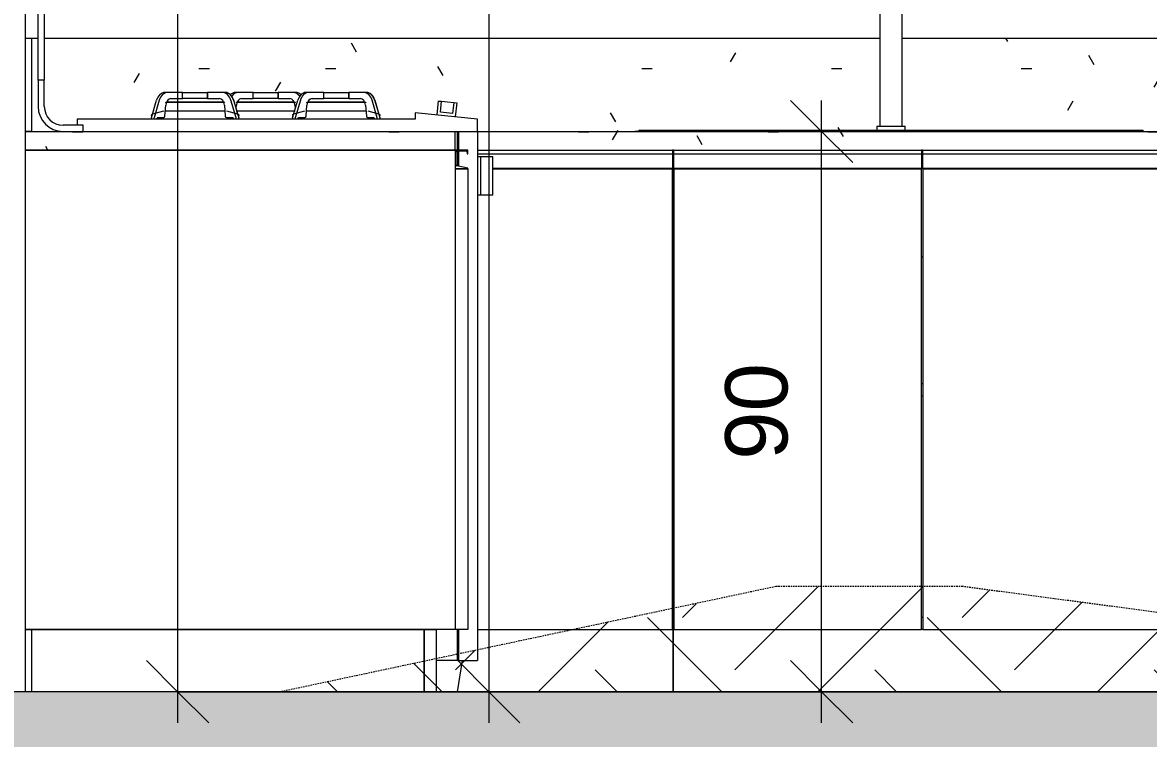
# Model space of a CAD drawing. Header units: millimetres. Extents: x -23755 to 62003, y -3000 to 6760.
# Drawn here: x -16575 to -14766, y 125 to 1275 of the extents above; entities that cross this region are included whole.
import ezdxf

# ---------------------------------------------------------------- set-up
doc = ezdxf.new("R2010")
doc.units = ezdxf.units.MM
doc.linetypes.add('Overhead', pattern=[3.96875, 2.38125, -1.5875])
for name, color, linetype, lineweight in [('A-ANNO-DIMS', 211, 'Continuous', 9), ('A-ANNO-DIMS-50', 211, 'Continuous', 9), ('A-DETL-GENF', 92, 'Continuous', 9), ('A-DETL-THIN', 151, 'Continuous', 9), ('A-DOOR', 31, 'Continuous', 9), ('A-FLOR-OVHD', 1, 'Overhead', 9), ('E-ELEC-EQPM', 71, 'Continuous', 9), ('Q-CASE', 31, 'Continuous', 9)]:
    doc.layers.add(name, color=color, linetype=linetype, lineweight=lineweight)
doc.styles.add('@Arial Unicode MS', font='', dxfattribs={"height": 100})
doc.styles.get('@Arial Unicode MS').set_extended_font_data('@Arial Unicode MS')
doc.dimstyles.new('CRT_-__Metros_-_Linha_de_chamada_3_5_mm', dxfattribs={"dimscale": 304.8, "dimtxt": 100.584485, "dimasz": 0.328084, "dimexe": 0.164042, "dimexo": 0.0625, "dimgap": 0.082021, "dimtad": 1, "dimdec": 0, "dimlfac": 0.1, "dimdsep": 46, "dimtxsty": '@Arial Unicode MS', "dimblk1": 'OBLIQUE', "dimblk2": 'OBLIQUE', "dimsah": 1, "dimcen": 0.09, "dimdle": 0.164042, "dimazin": 0, "dimtfac": 1, "dimtdec": 4, "dimtix": 1, "dimtmove": 0, "dimatfit": 3, "dimfxl": 0.984252, "dimfxlon": 1, "dimtvp": 1, "dimtolj": 1, "dimtzin": 0, "dimarcsym": 2})
doc.dimstyles.new('CRT_-__Metros_-_Linha_de_chamada_3_5_mm_1', dxfattribs={"dimscale": 304.8, "dimtxt": 100.584485, "dimasz": 0.328084, "dimexe": 0.164042, "dimexo": 0.0625, "dimgap": 0.082021, "dimtad": 1, "dimlfac": 0.001, "dimrnd": 0.01, "dimzin": 0, "dimdsep": 46, "dimtxsty": '@Arial Unicode MS', "dimblk1": 'OBLIQUE', "dimblk2": 'OBLIQUE', "dimsah": 1, "dimcen": 0.09, "dimdle": 0.164042, "dimazin": 0, "dimtfac": 1, "dimtdec": 4, "dimtix": 1, "dimtmove": 0, "dimatfit": 3, "dimfxl": 0.984252, "dimfxlon": 1, "dimtvp": 1, "dimtolj": 1, "dimtzin": 0, "dimarcsym": 2})
pattern_1 = [(0, (-11922.87, 2115.08), (406.4, 101.6), [16.764, -288.036, 16.764, -288.036, -1625.6]), (0, (-11922.87, 2115.08), (406.4, 101.6), [-609.6, 16.764, -592.836, 16.764, -288.036, -711.2]), (0, (-11922.87, 2115.08), (406.4, 101.6), [-1524, 16.764, -186.436, 16.764, -491.236]), (120, (-11770.47, 2165.88), (-291.1882, 301.1527), [16.764, -288.036, 16.764, -1913.636]), (120, (-11770.47, 2165.88), (-291.1882, 301.1527), [-321.564, -288.036, 16.764, -592.836, -1016]), (120, (-11770.47, 2165.88), (-291.1882, 301.1527), [-1219.2, 16.764, -288.036, 16.764, -694.436]), (120, (-11770.47, 2165.88), (-291.1882, 301.1527), [-1540.764, -186.436, 16.764, -491.236]), (240, (-11719.67, 2369.08), (-115.2118, -402.7527), [16.764, -288.036, 16.764, -1913.636]), (240, (-11719.67, 2369.08), (-115.2118, -402.7527), [-321.564, -288.036, 16.764, -592.836, -1016]), (240, (-11719.67, 2369.08), (-115.2118, -402.7527), [-1219.2, 16.764, -288.036, 16.764, -694.436]), (240, (-11719.67, 2369.08), (-115.2118, -402.7527), [-1540.764, -186.436, 16.764, -491.236])]

# ---------------------------------------------------------------- blocks, each defined once
blk = doc.blocks.new('CRT_GAB_COZ_Bancada com cuba - Bancada em U-4227795-A')
at = {"layer": 'Q-CASE'}
h = blk.add_hatch(dxfattribs=at)
h.set_pattern_fill('FP_1', color=256, style=0, pattern_type=2)
h.set_pattern_definition(pattern_1)
h.paths.add_polyline_path([(-13799.7, 1100), (-13799.7, 1250), (-15161.9, 1250), (-15161.4, 1108.5), (-15157.1, 1108.5), (-15157.1, 1102), (-14774.7, 1102), (-14774.7, 1100), (-13946.9, 1100)])
h.paths.add_polyline_path([(-16549.7, 1100), (-16509.7, 1100), (-16521.6, 1102), (-16529.7, 1105.4), (-16537.9, 1111.7), (-16544.3, 1120), (-16548.3, 1129.6), (-16549.7, 1140), (-16549.7, 1250), (-16559.7, 1250), (-16559.7, 1100)])
h.paths.add_polyline_path([(-15844.2, 1100), (-15584.7, 1100), (-15584.7, 1102), (-15202.3, 1102), (-15202.3, 1108.5), (-15197.5, 1108.5), (-15197.5, 1250), (-16539.7, 1250), (-16539.7, 1140), (-16538.6, 1132.2), (-16535.6, 1125), (-16529.7, 1117.9), (-16524.7, 1114), (-16517.4, 1111), (-16509.7, 1110), (-16487.1, 1110), (-16487.1, 1120), (-16367.4, 1120), (-16367.4, 1125.9), (-16366.6, 1125.9), (-16357.4, 1154.7), (-16354.2, 1158.9), (-16351.1, 1161.2), (-16348.4, 1162.2), (-16344.2, 1162.6), (-16245.4, 1162), (-16240, 1159.7), (-16237.5, 1161.3), (-16235, 1162.2), (-16230.9, 1162.6), (-16132, 1162), (-16126.7, 1159.7), (-16124.2, 1161.3), (-16121.7, 1162.2), (-16117.5, 1162.6), (-16018.7, 1162), (-16015, 1159.9), (-16012.8, 1157.8), (-16009.8, 1152.7), (-16007.3, 1145.1), (-16001.6, 1125.9), (-16000.8, 1125.9), (-16000.4, 1120), (-15944.2, 1120), (-15944.2, 1130), (-15909.3, 1126.5), (-15906, 1148.9), (-15877.5, 1145.8), (-15879.1, 1123.5), (-15844.2, 1120)])
h.paths.add_polyline_path([(-16138.2, 1146.7), (-16139.9, 1149.8), (-16143.2, 1152.3), (-16145.2, 1152.7), (-16145.4, 1152.8), (-16225, 1152.3), (-16227.8, 1150.3), (-16228.5, 1149.4), (-16229.6, 1146.7), (-16184.1, 1147), (-16138.3, 1146.7)])
h.paths.add_polyline_path([(-16024.9, 1146.7), (-16026.6, 1149.8), (-16029.9, 1152.3), (-16031.9, 1152.7), (-16033.2, 1152.8), (-16111.7, 1152.3), (-16114.4, 1150.3), (-16115.2, 1149.4), (-16116.2, 1146.7), (-16070.8, 1147), (-16025, 1146.7)])
h.paths.add_polyline_path([(-16251.5, 1146.7), (-16253.2, 1149.8), (-16256.5, 1152.3), (-16258.5, 1152.7), (-16259.9, 1152.8), (-16338.3, 1152.3), (-16341.1, 1150.3), (-16341.9, 1149.4), (-16342.9, 1146.7), (-16297.4, 1147), (-16251.6, 1146.7)])
h = blk.add_hatch(dxfattribs=at)
h.set_pattern_fill('FP_1', color=256, style=0, pattern_type=2)
h.set_pattern_definition(pattern_1)
h.paths.add_polyline_path([(-16153.8, 1070), (-15879.7, 1070), (-15879.7, 1100), (-16569.7, 1100), (-16569.7, 1070), (-16194.7, 1070)])
h = blk.add_hatch(dxfattribs=at)
h.set_pattern_fill('FP_1', color=256, style=0, pattern_type=2)
h.set_pattern_definition(pattern_1)
h.paths.add_polyline_path([(-14380.7, 1070), (-14379.7, 1070), (-14379.7, 1100), (-15844.2, 1100), (-15844.2, 1070), (-14382.7, 1070)])
h.paths.add_polyline_path([(-15874.2, 1070), (-15874.2, 1100), (-15876.2, 1100), (-15876.2, 1070)])
at = {"layer": 'Q-CASE', "color": 55}
for p, q in [((-15197.5, 1329), (-15197.5, 1108.5)), ((-15161.9, 1108.5), (-15161.9, 1329)), ((-16569.8, 1250), (-16559.7, 1250)), ((-16559.7, 1100), (-16559.7, 1250)), ((-15202.3, 1108.5), (-15202.3, 1102)), ((-15202.3, 1108.5), (-15157.1, 1108.5)), ((-15157.1, 1102), (-15157.1, 1108.5)), ((-16559.7, 1100), (-16569.8, 1100)), ((-16569.8, 1100), (-15879.7, 1100)), ((-15879.7, 1070), (-15879.7, 1100)), ((-15584.7, 1102), (-15584.7, 1100)), ((-15584.7, 1102), (-15559.7, 1102)), ((-15559.7, 1102), (-14799.7, 1102)), ((-14799.7, 1102), (-14774.7, 1102)), ((-14774.7, 1100), (-14774.7, 1102)), ((-15879.7, 1070), (-16569.8, 1070)), ((-15128.7, 898), (-15130.7, 898))]:
    blk.add_line(p, q, dxfattribs=at)
at = {"layer": 'Q-CASE'}
for p, q in [((-16559.7, 1250), (-16549.7, 1250)), ((-16539.7, 1250), (-15197.5, 1250)), ((-15161.9, 1250), (-13799.7, 1250)), ((-15844.2, 1100), (-14379.7, 1100)), ((-15528.7, 1070), (-15530.7, 1070)), ((-15128.7, 1070), (-15130.7, 1070))]:
    blk.add_line(p, q, dxfattribs=at)
blk = doc.blocks.new('CRT_POR_Abrir_1 Folha_Madeira - 70 x 210 cm-3907157-A')
at = {"layer": 'A-DOOR'}
blk.add_line((-16569.7, 200), (-16569.7, 2295), dxfattribs=at)
blk = doc.blocks.new('Blks_Coz_Brastemp_Fogão - Inox-3519860-A')
at = {"layer": 'E-ELEC-EQPM', "color": 55}
for p, q in [((-16549.7, 1182.6), (-16549.7, 1612.9)), ((-16539.7, 1612.9), (-16539.7, 1182.6)), ((-16539.7, 1182.6), (-16549.7, 1182.6)), ((-16549.7, 1182.6), (-16549.7, 1140)), ((-16539.7, 1140), (-16539.7, 1182.6)), ((-16341.9, 1162.6), (-16346.2, 1162.6)), ((-16317.6, 1162.6), (-16341.9, 1162.6)), ((-16317.6, 1162.6), (-16277.5, 1162.6)), ((-16317.6, 1152.8), (-16317.6, 1162.6)), ((-16253.2, 1162.6), (-16277.5, 1162.6)), ((-16277.5, 1162.6), (-16277.5, 1152.8)), ((-16277.5, 1152.8), (-16277.5, 1162.6)), ((-16248.9, 1162.6), (-16253.2, 1162.6)), ((-16228.6, 1162.6), (-16232.8, 1162.6)), ((-16204.3, 1162.6), (-16228.6, 1162.6)), ((-16204.3, 1162.6), (-16164.2, 1162.6)), ((-16204.3, 1152.8), (-16204.3, 1162.6)), ((-16139.8, 1162.6), (-16164.2, 1162.6)), ((-16164.2, 1162.6), (-16164.2, 1152.8)), ((-16164.2, 1152.8), (-16164.2, 1162.6)), ((-16135.6, 1162.6), (-16139.8, 1162.6)), ((-16115.3, 1162.6), (-16119.5, 1162.6)), ((-16090.9, 1162.6), (-16115.3, 1162.6)), ((-16090.9, 1162.6), (-16050.8, 1162.6)), ((-16090.9, 1152.8), (-16090.9, 1162.6)), ((-16026.5, 1162.6), (-16050.8, 1162.6)), ((-16050.8, 1162.6), (-16050.8, 1152.8)), ((-16050.8, 1152.8), (-16050.8, 1162.6)), ((-16022.3, 1162.6), (-16026.5, 1162.6)), ((-16367.8, 1122.1), (-16359.3, 1150.3)), ((-16355.1, 1150.3), (-16363.5, 1122.1)), ((-16346, 1124.4), (-16344.6, 1142.3)), ((-16336.3, 1152.8), (-16317.6, 1152.8)), ((-16277.5, 1152.8), (-16317.6, 1152.8)), ((-16277.5, 1152.8), (-16258.8, 1152.8)), ((-16250.5, 1142.3), (-16249.1, 1124.4)), ((-16231.6, 1122.1), (-16240, 1150.3)), ((-16235.8, 1150.3), (-16227.3, 1122.1)), ((-16228.2, 1125.9), (-16235.5, 1150.3)), ((-16231.7, 1137.3), (-16231.3, 1142.3)), ((-16223, 1152.8), (-16204.3, 1152.8)), ((-16164.2, 1152.8), (-16204.3, 1152.8)), ((-16164.2, 1152.8), (-16145.4, 1152.8)), ((-16141.1, 1122.1), (-16132.6, 1150.3)), ((-16137.2, 1142.3), (-16136.7, 1136.7)), ((-16128.4, 1150.3), (-16136.9, 1122.1)), ((-16119.4, 1124.4), (-16117.9, 1142.3)), ((-16109.7, 1152.8), (-16090.9, 1152.8)), ((-16050.8, 1152.8), (-16090.9, 1152.8)), ((-16050.8, 1152.8), (-16032.1, 1152.8)), ((-16023.8, 1142.3), (-16022.4, 1124.4)), ((-16004.9, 1122.1), (-16013.4, 1150.3)), ((-16009.1, 1150.3), (-16000.7, 1122.1)), ((-16001.6, 1125.9), (-16008.9, 1150.3)), ((-15907.1, 1149), (-15909.3, 1126.5)), ((-15907.1, 1149), (-15909.3, 1126.5)), ((-15907.1, 1149), (-15909.3, 1126.5)), ((-15907.1, 1149), (-15909.3, 1126.5)), ((-15907.1, 1149), (-15909.3, 1126.5)), ((-15907.1, 1149), (-15909.3, 1126.5)), ((-15906.5, 1148.9), (-15906.5, 1148.9)), ((-15906.5, 1148.9), (-15906.5, 1148.9)), ((-15906.5, 1148.9), (-15906.5, 1148.9)), ((-15906.5, 1148.9), (-15906.5, 1148.9)), ((-15906.5, 1148.9), (-15906.5, 1148.9)), ((-15906.5, 1148.9), (-15901.8, 1148.5)), ((-15903.6, 1131), (-15901.8, 1148.5)), ((-15901.8, 1148.5), (-15892, 1147.5)), ((-15892, 1147.5), (-15882.1, 1146.5)), ((-15882.1, 1146.5), (-15883.9, 1129)), ((-15882.1, 1146.5), (-15877.4, 1146)), ((-15879.1, 1123.5), (-15876.8, 1146)), ((-15879.1, 1123.5), (-15876.8, 1146)), ((-15879.1, 1123.5), (-15876.8, 1146)), ((-15879.1, 1123.5), (-15876.8, 1146)), ((-15879.1, 1123.5), (-15876.8, 1146)), ((-15879.1, 1123.5), (-15876.8, 1146)), ((-15877.5, 1146), (-15877.4, 1146)), ((-15877.5, 1146), (-15877.4, 1146)), ((-15877.5, 1146), (-15877.4, 1146)), ((-15877.5, 1146), (-15877.4, 1146)), ((-15877.5, 1146), (-15877.4, 1146)), ((-16367.4, 1125.9), (-16367.4, 1123.3)), ((-16348.5, 1132.8), (-16365.9, 1127.8)), ((-16359.1, 1120.5), (-16358.4, 1121.7)), ((-16357.6, 1122.2), (-16347.8, 1122.2)), ((-16297.4, 1132.8), (-16346.1, 1132.8)), ((-16249, 1132.8), (-16297.4, 1132.8)), ((-16247.3, 1122.2), (-16237.5, 1122.2)), ((-16228.9, 1127.8), (-16246.4, 1132.8)), ((-16236.7, 1121.7), (-16236, 1120.5)), ((-16184.1, 1132.8), (-16231.4, 1132.8)), ((-16227.4, 1122.4), (-16227.4, 1125.9)), ((-16227.1, 1122.1), (-16227.4, 1123.3)), ((-16136.8, 1132.8), (-16184.1, 1132.8)), ((-16140.7, 1125.9), (-16140.7, 1123.3)), ((-16121.8, 1132.8), (-16139.3, 1127.8)), ((-16132.4, 1120.5), (-16131.7, 1121.7)), ((-16130.9, 1122.2), (-16121.1, 1122.2)), ((-16070.8, 1132.8), (-16119.4, 1132.8)), ((-16022.3, 1132.8), (-16070.8, 1132.8)), ((-16020.6, 1122.2), (-16010.8, 1122.2)), ((-16002.2, 1127.8), (-16019.7, 1132.8)), ((-16010, 1121.7), (-16009.4, 1120.5)), ((-16000.8, 1122.4), (-16000.8, 1125.9)), ((-16000.4, 1122.1), (-16000.8, 1123.3)), ((-15844.2, 1120), (-15944.2, 1130)), ((-15944.2, 1130), (-15944.2, 1120)), ((-15893.7, 1130), (-15903.6, 1131)), ((-15883.9, 1129), (-15893.7, 1130)), ((-16477.1, 1110), (-16509.7, 1110)), ((-15944.2, 1120), (-16487.1, 1120)), ((-16487.1, 1120), (-16487.1, 1110)), ((-16477.1, 1100), (-16477.1, 1110)), ((-16367.4, 1120.7), (-16367.4, 1120)), ((-16227.4, 1120), (-16227.4, 1120.7)), ((-16140.7, 1120.7), (-16140.7, 1120)), ((-16000.8, 1120), (-16000.8, 1120.7)), ((-15844.2, 1100), (-15844.2, 1120)), ((-15879.7, 1100), (-15844.2, 1100)), ((-15879.7, 1100), (-15876.2, 1100)), ((-15876.2, 1070), (-15876.2, 1100)), ((-15874.2, 1070), (-15874.2, 1100)), ((-15874.2, 1100), (-15844.2, 1100)), ((-15844.2, 1100), (-15844.2, 267.1)), ((-15876.2, 1044.4), (-15876.2, 1069)), ((-15874.2, 1044.1), (-15874.2, 1069)), ((-15844.2, 1060), (-15839.2, 1060)), ((-15839.2, 1060), (-15819.2, 1060)), ((-15839.2, 1060), (-15839.2, 997.9)), ((-15819.2, 997.9), (-15819.2, 1060)), ((-15839.2, 997.9), (-15844.2, 997.9)), ((-15819.2, 997.9), (-15839.2, 997.9)), ((-15876.2, 260.3), (-15876.2, 300)), ((-15874.2, 260.7), (-15874.2, 300))]:
    blk.add_line(p, q, dxfattribs=at)
at = {"layer": 'E-ELEC-EQPM', "color": 43}
for p, q in [((-15876.2, 250.5), (-15876.2, 260.3)), ((-15874.2, 250.5), (-15874.2, 260.7)), ((-15844.2, 267.1), (-15844.2, 250.5)), ((-15876.2, 250.5), (-15909.7, 250.5)), ((-15876.3, 200), (-15868.3, 250.5)), ((-15876.3, 200), (-15868.3, 250.5)), ((-15875, 250.5), (-15873, 250.5)), ((-15874.2, 250.5), (-15844.2, 250.5))]:
    blk.add_line(p, q, dxfattribs=at)
at = {"layer": 'E-ELEC-EQPM', "color": 55, "flags": 128}
for points in [[(-16345, 1146.6), (-16344.9, 1146.7), (-16344.8, 1146.7), (-16344.6, 1146.8), (-16344.5, 1146.8), (-16344.4, 1146.9), (-16344.2, 1146.9), (-16344.1, 1146.9), (-16344, 1147), (-16343.8, 1147), (-16343.7, 1147), (-16343.5, 1147)], [(-16297.4, 1147), (-16299.3, 1147), (-16301.1, 1147), (-16302.9, 1147), (-16304.7, 1147), (-16306.6, 1147), (-16308.4, 1147), (-16310.1, 1147), (-16311.9, 1147), (-16313.6, 1147), (-16315.3, 1147), (-16317, 1147), (-16318.7, 1147), (-16320.3, 1147), (-16321.9, 1147), (-16323.4, 1147), (-16324.9, 1147), (-16326.3, 1147), (-16327.8, 1147), (-16329.1, 1147), (-16330.4, 1147), (-16331.7, 1147), (-16332.9, 1147), (-16334, 1147), (-16335.1, 1147), (-16336.1, 1147), (-16337.1, 1147), (-16338, 1147), (-16338.8, 1147), (-16339.6, 1147), (-16340.3, 1147), (-16340.9, 1147), (-16341.5, 1147), (-16342, 1147), (-16342.4, 1147), (-16342.8, 1147), (-16343, 1147), (-16343.2, 1147), (-16343.4, 1147), (-16343.4, 1147)], [(-16343.4, 1147), (-16343.3, 1147), (-16343.1, 1147), (-16342.8, 1147), (-16342.5, 1147), (-16342.1, 1147), (-16341.6, 1147), (-16341.1, 1147), (-16340.5, 1147), (-16339.8, 1147), (-16339, 1147), (-16338.2, 1147), (-16337.3, 1147), (-16336.4, 1147), (-16335.4, 1147), (-16334.3, 1147), (-16333.2, 1147), (-16332, 1147), (-16330.8, 1147), (-16329.5, 1147), (-16328.1, 1147), (-16326.7, 1147), (-16325.3, 1147), (-16323.8, 1147), (-16322.3, 1147), (-16320.7, 1147), (-16319.1, 1147), (-16317.5, 1147), (-16315.8, 1147), (-16314.1, 1147), (-16312.4, 1147), (-16310.6, 1147), (-16308.8, 1147), (-16307, 1147), (-16305.2, 1147), (-16303.4, 1147), (-16301.6, 1147), (-16299.8, 1147), (-16297.9, 1147), (-16297.4, 1147)], [(-16343.1, 1147), (-16342.8, 1147), (-16342.5, 1147), (-16342.1, 1147), (-16341.6, 1147), (-16341.1, 1147), (-16340.5, 1147), (-16339.8, 1147), (-16339, 1147), (-16338.2, 1147), (-16337.3, 1147), (-16336.4, 1147), (-16335.4, 1147), (-16334.3, 1147), (-16333.2, 1147), (-16332, 1147), (-16330.8, 1147), (-16329.5, 1147), (-16328.8, 1147)], [(-16329.1, 1147), (-16330.4, 1147), (-16331.7, 1147), (-16332.9, 1147), (-16334, 1147), (-16335.1, 1147), (-16336.1, 1147), (-16337.1, 1147), (-16338, 1147), (-16338.8, 1147), (-16339.6, 1147), (-16340.3, 1147), (-16340.9, 1147), (-16341.5, 1147), (-16342, 1147), (-16342.4, 1147), (-16342.8, 1147), (-16343, 1147)], [(-16297.4, 1147), (-16295.6, 1147), (-16293.7, 1147), (-16291.9, 1147), (-16290.1, 1147), (-16288.3, 1147), (-16286.5, 1147), (-16284.7, 1147), (-16282.9, 1147), (-16281.2, 1147), (-16279.5, 1147), (-16277.8, 1147), (-16276.2, 1147), (-16274.6, 1147), (-16273, 1147), (-16271.4, 1147), (-16269.9, 1147), (-16268.5, 1147), (-16267.1, 1147), (-16265.7, 1147), (-16264.4, 1147), (-16263.2, 1147), (-16262, 1147), (-16260.8, 1147), (-16259.7, 1147), (-16258.7, 1147), (-16257.7, 1147), (-16256.8, 1147), (-16256, 1147), (-16255.2, 1147), (-16254.5, 1147), (-16253.9, 1147), (-16253.3, 1147), (-16252.8, 1147), (-16252.4, 1147), (-16252.1, 1147), (-16251.8, 1147), (-16251.6, 1147), (-16251.5, 1147), (-16251.4, 1147)], [(-16251.4, 1147), (-16251.6, 1147), (-16251.7, 1147), (-16252, 1147), (-16252.3, 1147), (-16252.7, 1147), (-16253.2, 1147), (-16253.7, 1147), (-16254.4, 1147), (-16255, 1147), (-16255.8, 1147), (-16256.6, 1147), (-16257.5, 1147), (-16258.4, 1147), (-16259.4, 1147), (-16260.5, 1147), (-16261.6, 1147), (-16262.8, 1147), (-16264.1, 1147), (-16265.4, 1147), (-16266.7, 1147), (-16268.1, 1147), (-16269.5, 1147), (-16271, 1147), (-16272.6, 1147), (-16274.1, 1147), (-16275.7, 1147), (-16277.4, 1147), (-16279, 1147), (-16280.7, 1147), (-16282.5, 1147), (-16284.2, 1147), (-16286, 1147), (-16287.8, 1147), (-16289.6, 1147), (-16291.4, 1147), (-16293.2, 1147), (-16295.1, 1147), (-16296.9, 1147), (-16297.4, 1147)], [(-16257.6, 1147), (-16256.8, 1147), (-16256, 1147), (-16255.2, 1147), (-16254.5, 1147), (-16253.9, 1147), (-16253.3, 1147), (-16252.8, 1147), (-16252.4, 1147), (-16252.1, 1147), (-16251.8, 1147)], [(-16251.7, 1147), (-16252, 1147), (-16252.3, 1147), (-16252.7, 1147), (-16253.2, 1147), (-16253.7, 1147), (-16254.4, 1147), (-16255, 1147), (-16255.8, 1147), (-16256.6, 1147), (-16257.5, 1147)], [(-16251.3, 1147), (-16251.1, 1147), (-16251, 1147), (-16250.8, 1147), (-16250.7, 1146.9), (-16250.6, 1146.9), (-16250.4, 1146.9), (-16250.3, 1146.8), (-16250.2, 1146.8), (-16250, 1146.7), (-16249.9, 1146.7), (-16249.8, 1146.6)], [(-16231.7, 1146.6), (-16231.6, 1146.7), (-16231.4, 1146.7), (-16231.3, 1146.8), (-16231.2, 1146.8), (-16231, 1146.9), (-16230.9, 1146.9), (-16230.8, 1146.9), (-16230.6, 1147), (-16230.5, 1147), (-16230.3, 1147), (-16230.2, 1147)], [(-16184.1, 1147), (-16185.9, 1147), (-16187.8, 1147), (-16189.6, 1147), (-16191.4, 1147), (-16193.2, 1147), (-16195, 1147), (-16196.8, 1147), (-16198.6, 1147), (-16200.3, 1147), (-16202, 1147), (-16203.7, 1147), (-16205.3, 1147), (-16206.9, 1147), (-16208.5, 1147), (-16210.1, 1147), (-16211.6, 1147), (-16213, 1147), (-16214.4, 1147), (-16215.8, 1147), (-16217.1, 1147), (-16218.3, 1147), (-16219.5, 1147), (-16220.7, 1147), (-16221.8, 1147), (-16222.8, 1147), (-16223.8, 1147), (-16224.7, 1147), (-16225.5, 1147), (-16226.3, 1147), (-16227, 1147), (-16227.6, 1147), (-16228.2, 1147), (-16228.7, 1147), (-16229.1, 1147), (-16229.4, 1147), (-16229.7, 1147), (-16229.9, 1147), (-16230, 1147), (-16230.1, 1147)], [(-16230.1, 1147), (-16229.9, 1147), (-16229.8, 1147), (-16229.5, 1147), (-16229.2, 1147), (-16228.8, 1147), (-16228.3, 1147), (-16227.8, 1147), (-16227.1, 1147), (-16226.5, 1147), (-16225.7, 1147), (-16224.9, 1147), (-16224, 1147), (-16223.1, 1147), (-16222.1, 1147), (-16221, 1147), (-16219.9, 1147), (-16218.7, 1147), (-16217.4, 1147), (-16216.1, 1147), (-16214.8, 1147), (-16213.4, 1147), (-16212, 1147), (-16210.5, 1147), (-16208.9, 1147), (-16207.4, 1147), (-16205.8, 1147), (-16204.1, 1147), (-16202.5, 1147), (-16200.8, 1147), (-16199, 1147), (-16197.3, 1147), (-16195.5, 1147), (-16193.7, 1147), (-16191.9, 1147), (-16190.1, 1147), (-16188.3, 1147), (-16186.4, 1147), (-16184.6, 1147), (-16184.1, 1147)], [(-16184.1, 1147), (-16182.2, 1147), (-16180.4, 1147), (-16178.6, 1147), (-16176.8, 1147), (-16174.9, 1147), (-16173.1, 1147), (-16171.4, 1147), (-16169.6, 1147), (-16167.9, 1147), (-16166.2, 1147), (-16164.5, 1147), (-16162.8, 1147), (-16161.2, 1147), (-16159.6, 1147), (-16158.1, 1147), (-16156.6, 1147), (-16155.2, 1147), (-16153.7, 1147), (-16152.4, 1147), (-16151.1, 1147), (-16149.8, 1147), (-16148.6, 1147), (-16147.5, 1147), (-16146.4, 1147), (-16145.4, 1147), (-16144.4, 1147), (-16143.5, 1147), (-16142.7, 1147), (-16141.9, 1147), (-16141.2, 1147), (-16140.6, 1147), (-16140, 1147), (-16139.5, 1147), (-16139.1, 1147), (-16138.7, 1147), (-16138.5, 1147), (-16138.3, 1147), (-16138.1, 1147), (-16138.1, 1147)], [(-16138.1, 1147), (-16138.2, 1147), (-16138.4, 1147), (-16138.7, 1147), (-16139, 1147), (-16139.4, 1147), (-16139.9, 1147), (-16140.4, 1147), (-16141, 1147), (-16141.7, 1147), (-16142.5, 1147), (-16143.3, 1147), (-16144.2, 1147), (-16145.1, 1147), (-16146.1, 1147), (-16147.2, 1147), (-16148.3, 1147), (-16149.5, 1147), (-16150.7, 1147), (-16152, 1147), (-16153.4, 1147), (-16154.8, 1147), (-16156.2, 1147), (-16157.7, 1147), (-16159.2, 1147), (-16160.8, 1147), (-16162.4, 1147), (-16164, 1147), (-16165.7, 1147), (-16167.4, 1147), (-16169.1, 1147), (-16170.9, 1147), (-16172.7, 1147), (-16174.5, 1147), (-16176.3, 1147), (-16178.1, 1147), (-16179.9, 1147), (-16181.7, 1147), (-16183.6, 1147), (-16184.1, 1147)], [(-16137.9, 1147), (-16137.8, 1147), (-16137.7, 1147), (-16137.5, 1147), (-16137.4, 1146.9), (-16137.2, 1146.9), (-16137.1, 1146.9), (-16137, 1146.8), (-16136.8, 1146.8), (-16136.7, 1146.7), (-16136.6, 1146.7), (-16136.5, 1146.6)], [(-16118.4, 1146.6), (-16118.2, 1146.7), (-16118.1, 1146.7), (-16118, 1146.8), (-16117.8, 1146.8), (-16117.7, 1146.9), (-16117.6, 1146.9), (-16117.4, 1146.9), (-16117.3, 1147), (-16117.2, 1147), (-16117, 1147), (-16116.9, 1147)], [(-16070.8, 1147), (-16072.6, 1147), (-16074.4, 1147), (-16076.3, 1147), (-16078.1, 1147), (-16079.9, 1147), (-16081.7, 1147), (-16083.5, 1147), (-16085.2, 1147), (-16087, 1147), (-16088.7, 1147), (-16090.3, 1147), (-16092, 1147), (-16093.6, 1147), (-16095.2, 1147), (-16096.7, 1147), (-16098.2, 1147), (-16099.7, 1147), (-16101.1, 1147), (-16102.4, 1147), (-16103.8, 1147), (-16105, 1147), (-16106.2, 1147), (-16107.4, 1147), (-16108.4, 1147), (-16109.5, 1147), (-16110.4, 1147), (-16111.3, 1147), (-16112.2, 1147), (-16112.9, 1147), (-16113.6, 1147), (-16114.3, 1147), (-16114.8, 1147), (-16115.3, 1147), (-16115.7, 1147), (-16116.1, 1147), (-16116.4, 1147), (-16116.6, 1147), (-16116.7, 1147), (-16116.8, 1147)], [(-16116.7, 1147), (-16116.6, 1147), (-16116.4, 1147), (-16116.2, 1147), (-16115.8, 1147), (-16115.4, 1147), (-16115, 1147), (-16114.4, 1147), (-16113.8, 1147), (-16113.1, 1147), (-16112.4, 1147), (-16111.6, 1147), (-16110.7, 1147), (-16109.7, 1147), (-16108.7, 1147), (-16107.7, 1147), (-16106.5, 1147), (-16105.3, 1147), (-16104.1, 1147), (-16102.8, 1147), (-16101.5, 1147), (-16100.1, 1147), (-16098.6, 1147), (-16097.1, 1147), (-16095.6, 1147), (-16094, 1147), (-16092.4, 1147), (-16090.8, 1147), (-16089.1, 1147), (-16087.4, 1147), (-16085.7, 1147), (-16083.9, 1147), (-16082.2, 1147), (-16080.4, 1147), (-16078.6, 1147), (-16076.8, 1147), (-16074.9, 1147), (-16073.1, 1147), (-16071.2, 1147), (-16070.8, 1147)], [(-16102.4, 1147), (-16103.8, 1147), (-16105, 1147), (-16106.2, 1147), (-16107.4, 1147), (-16108.4, 1147), (-16109.5, 1147), (-16110.4, 1147), (-16111.3, 1147), (-16112.2, 1147), (-16112.9, 1147), (-16113.6, 1147), (-16114.3, 1147), (-16114.8, 1147), (-16115.3, 1147), (-16115.7, 1147), (-16116.1, 1147), (-16116.4, 1147)], [(-16116.4, 1147), (-16116.2, 1147), (-16115.8, 1147), (-16115.4, 1147), (-16115, 1147), (-16114.4, 1147), (-16113.8, 1147), (-16113.1, 1147), (-16112.4, 1147), (-16111.6, 1147), (-16110.7, 1147), (-16109.7, 1147), (-16108.7, 1147), (-16107.7, 1147), (-16106.5, 1147), (-16105.3, 1147), (-16104.1, 1147), (-16102.8, 1147), (-16102.2, 1147)], [(-16070.8, 1147), (-16068.9, 1147), (-16067.1, 1147), (-16065.2, 1147), (-16063.4, 1147), (-16061.6, 1147), (-16059.8, 1147), (-16058, 1147), (-16056.3, 1147), (-16054.5, 1147), (-16052.8, 1147), (-16051.2, 1147), (-16049.5, 1147), (-16047.9, 1147), (-16046.3, 1147), (-16044.8, 1147), (-16043.3, 1147), (-16041.8, 1147), (-16040.4, 1147), (-16039.1, 1147), (-16037.7, 1147), (-16036.5, 1147), (-16035.3, 1147), (-16034.1, 1147), (-16033.1, 1147), (-16032, 1147), (-16031.1, 1147), (-16030.2, 1147), (-16029.3, 1147), (-16028.6, 1147), (-16027.9, 1147), (-16027.2, 1147), (-16026.7, 1147), (-16026.2, 1147), (-16025.8, 1147), (-16025.4, 1147), (-16025.1, 1147), (-16024.9, 1147), (-16024.8, 1147), (-16024.7, 1147)], [(-16024.8, 1147), (-16024.9, 1147), (-16025.1, 1147), (-16025.3, 1147), (-16025.7, 1147), (-16026.1, 1147), (-16026.5, 1147), (-16027.1, 1147), (-16027.7, 1147), (-16028.4, 1147), (-16029.1, 1147), (-16029.9, 1147), (-16030.8, 1147), (-16031.8, 1147), (-16032.8, 1147), (-16033.8, 1147), (-16035, 1147), (-16036.2, 1147), (-16037.4, 1147), (-16038.7, 1147), (-16040, 1147), (-16041.4, 1147), (-16042.9, 1147), (-16044.4, 1147), (-16045.9, 1147), (-16047.5, 1147), (-16049.1, 1147), (-16050.7, 1147), (-16052.4, 1147), (-16054.1, 1147), (-16055.8, 1147), (-16057.6, 1147), (-16059.3, 1147), (-16061.1, 1147), (-16062.9, 1147), (-16064.8, 1147), (-16066.6, 1147), (-16068.4, 1147), (-16070.3, 1147), (-16070.8, 1147)], [(-16030.9, 1147), (-16030.2, 1147), (-16029.3, 1147), (-16028.6, 1147), (-16027.9, 1147), (-16027.2, 1147), (-16026.7, 1147), (-16026.2, 1147), (-16025.8, 1147), (-16025.4, 1147), (-16025.1, 1147)], [(-16025.1, 1147), (-16025.3, 1147), (-16025.7, 1147), (-16026.1, 1147), (-16026.5, 1147), (-16027.1, 1147), (-16027.7, 1147), (-16028.4, 1147), (-16029.1, 1147), (-16029.9, 1147), (-16030.8, 1147)], [(-16024.6, 1147), (-16024.5, 1147), (-16024.3, 1147), (-16024.2, 1147), (-16024, 1146.9), (-16023.9, 1146.9), (-16023.8, 1146.9), (-16023.6, 1146.8), (-16023.5, 1146.8), (-16023.4, 1146.7), (-16023.2, 1146.7), (-16023.1, 1146.6)], [(-16367.4, 1126), (-16367.4, 1126.1), (-16367.4, 1126.1), (-16367.4, 1126.2), (-16367.4, 1126.3), (-16367.3, 1126.4), (-16367.3, 1126.5), (-16367.3, 1126.5), (-16367.3, 1126.6), (-16367.2, 1126.7), (-16367.2, 1126.8), (-16367.2, 1126.8), (-16367.1, 1126.9), (-16367.1, 1127), (-16367.1, 1127), (-16367, 1127.1), (-16367, 1127.2), (-16366.9, 1127.2), (-16366.9, 1127.3), (-16366.8, 1127.3), (-16366.7, 1127.4), (-16366.7, 1127.4), (-16366.6, 1127.5), (-16366.6, 1127.5), (-16366.5, 1127.6), (-16366.4, 1127.6), (-16366.3, 1127.7), (-16366.3, 1127.7), (-16366.2, 1127.7), (-16366.1, 1127.8), (-16366.1, 1127.8)], [(-16367.4, 1125.9), (-16367.4, 1126), (-16367.4, 1126.1), (-16367.4, 1126.1), (-16367.4, 1126.2), (-16367.4, 1126.3), (-16367.3, 1126.4), (-16367.3, 1126.5), (-16367.3, 1126.5), (-16367.3, 1126.6), (-16367.2, 1126.7), (-16367.2, 1126.8), (-16367.2, 1126.8), (-16367.1, 1126.9), (-16367.1, 1127), (-16367.1, 1127), (-16367, 1127.1), (-16367, 1127.2), (-16366.9, 1127.2), (-16366.9, 1127.3), (-16366.8, 1127.3), (-16366.7, 1127.4), (-16366.7, 1127.4), (-16366.6, 1127.5), (-16366.6, 1127.5), (-16366.5, 1127.6), (-16366.4, 1127.6), (-16366.3, 1127.7), (-16366.3, 1127.7), (-16366.2, 1127.7), (-16366.1, 1127.8), (-16366.1, 1127.8), (-16366, 1127.8), (-16365.9, 1127.8)], [(-16228.9, 1127.8), (-16228.8, 1127.8), (-16228.7, 1127.8), (-16228.7, 1127.7), (-16228.6, 1127.7), (-16228.5, 1127.7), (-16228.4, 1127.6), (-16228.4, 1127.6), (-16228.3, 1127.6), (-16228.2, 1127.5), (-16228.2, 1127.5), (-16228.1, 1127.4), (-16228.1, 1127.4), (-16228, 1127.3), (-16227.9, 1127.2), (-16227.9, 1127.2), (-16227.8, 1127.1), (-16227.8, 1127.1), (-16227.8, 1127), (-16227.7, 1126.9), (-16227.7, 1126.8), (-16227.6, 1126.8), (-16227.6, 1126.7), (-16227.6, 1126.6), (-16227.5, 1126.6), (-16227.5, 1126.5), (-16227.5, 1126.4), (-16227.5, 1126.3), (-16227.5, 1126.2), (-16227.4, 1126.2), (-16227.4, 1126.1), (-16227.4, 1126), (-16227.4, 1125.9), (-16227.4, 1125.9)], [(-16140.7, 1125.9), (-16140.7, 1126), (-16140.7, 1126.1), (-16140.7, 1126.1), (-16140.7, 1126.2), (-16140.7, 1126.3), (-16140.7, 1126.4), (-16140.7, 1126.5), (-16140.6, 1126.5), (-16140.6, 1126.6), (-16140.6, 1126.7), (-16140.5, 1126.8), (-16140.5, 1126.8), (-16140.5, 1126.9), (-16140.4, 1127), (-16140.4, 1127), (-16140.3, 1127.1), (-16140.3, 1127.2), (-16140.2, 1127.2), (-16140.2, 1127.3), (-16140.1, 1127.3), (-16140.1, 1127.4), (-16140, 1127.4), (-16140, 1127.5), (-16139.9, 1127.5), (-16139.8, 1127.6), (-16139.8, 1127.6), (-16139.7, 1127.7), (-16139.6, 1127.7), (-16139.5, 1127.7), (-16139.5, 1127.8), (-16139.4, 1127.8), (-16139.3, 1127.8), (-16139.3, 1127.8)], [(-16002.2, 1127.8), (-16002.1, 1127.8), (-16002.1, 1127.8), (-16002, 1127.7), (-16001.9, 1127.7), (-16001.8, 1127.7), (-16001.8, 1127.6), (-16001.7, 1127.6), (-16001.6, 1127.6), (-16001.6, 1127.5), (-16001.5, 1127.5), (-16001.5, 1127.4), (-16001.4, 1127.4), (-16001.3, 1127.3), (-16001.3, 1127.2), (-16001.2, 1127.2), (-16001.2, 1127.1), (-16001.1, 1127.1), (-16001.1, 1127), (-16001, 1126.9), (-16001, 1126.8), (-16001, 1126.8), (-16000.9, 1126.7), (-16000.9, 1126.6), (-16000.9, 1126.6), (-16000.9, 1126.5), (-16000.8, 1126.4), (-16000.8, 1126.3), (-16000.8, 1126.2), (-16000.8, 1126.2), (-16000.8, 1126.1), (-16000.8, 1126), (-16000.8, 1125.9), (-16000.8, 1125.9)], [(-16002.1, 1127.8), (-16002.1, 1127.8), (-16002, 1127.7), (-16001.9, 1127.7), (-16001.8, 1127.7), (-16001.8, 1127.6), (-16001.7, 1127.6), (-16001.6, 1127.6), (-16001.6, 1127.5), (-16001.5, 1127.5), (-16001.5, 1127.4), (-16001.4, 1127.4), (-16001.3, 1127.3), (-16001.3, 1127.2), (-16001.2, 1127.2), (-16001.2, 1127.1), (-16001.1, 1127.1), (-16001.1, 1127), (-16001, 1126.9), (-16001, 1126.8), (-16001, 1126.8), (-16000.9, 1126.7), (-16000.9, 1126.6), (-16000.9, 1126.6), (-16000.9, 1126.5), (-16000.8, 1126.4), (-16000.8, 1126.3), (-16000.8, 1126.2), (-16000.8, 1126.2), (-16000.8, 1126.1), (-16000.8, 1126), (-16000.8, 1125.9)]]:
    blk.add_lwpolyline(points, dxfattribs=at)
at = {"layer": 'E-ELEC-EQPM', "color": 55}
for radius in [40, 30]:
    blk.add_arc((-16509.7, 1140), radius, 180, 270, dxfattribs=at)
for centre, major_axis, start_param, end_param in [((-16346.2, 1142.4), (0, 20.2), 0, 1.169698), ((-16341.9, 1142.4), (0, 20.2), 0, 1.169698), ((-16253.2, 1142.4), (0, 20.2), 5.113487, 6.283185), ((-16248.9, 1142.4), (0, 20.2), 5.113487, 6.283185), ((-16248.7, 1142.4), (0, 20.2), 5.113487, 6.049246), ((-16232.8, 1142.4), (0, 20.2), 0, 0.592282), ((-16228.6, 1142.4), (0, 20.2), 0, 0.786156), ((-16139.8, 1142.4), (0, 20.2), 5.484074, 6.283185), ((-16135.6, 1142.4), (0, 20.2), 5.680289, 6.283185), ((-16119.5, 1142.4), (0, 20.2), 0, 1.169698), ((-16135.3, 1142.4), (0, 20.2), 5.690903, 6.049246), ((-16115.3, 1142.4), (0, 20.2), 0, 1.169698), ((-16026.5, 1142.4), (0, 20.2), 5.113487, 6.283185), ((-16022.3, 1142.4), (0, 20.2), 5.113487, 6.283185), ((-16022, 1142.4), (0, 20.2), 5.113487, 6.049246), ((-16336.3, 1141), (0, 11.8), 0, 1.458175), ((-16336.1, 1141), (0, 11.8), 0.243029, 1.068257), ((-16258.8, 1141), (0, 11.8), 4.82501, 6.283185), ((-16223, 1141), (0, 11.8), 0, 1.458175), ((-16222.7, 1141), (0, 11.8), 0.243029, 1.068257), ((-16145.4, 1141), (0, 11.8), 4.82501, 6.283185), ((-16109.7, 1141), (0, 11.8), 0, 1.458175), ((-16109.4, 1141), (0, 11.8), 0.486058, 1.068257), ((-16109.4, 1141), (0, 11.8), 0.243029, 0.441503), ((-16032.1, 1141), (0, 11.8), 4.82501, 6.283185), ((-16366.8, 1121.5), (0, 1.5), 1.169698, 3.141593), ((-16362.5, 1121.5), (0, 1.5), 1.169698, 3.141593), ((-16357.6, 1120.7), (0, 1.5), 0, 0.872665), ((-16347.8, 1124.7), (0, 2.5), 3.141593, 4.599768), ((-16247.3, 1124.7), (0, 2.5), 1.683417, 3.141593), ((-16237.5, 1120.7), (0, 1.5), 5.410521, 6.283185), ((-16232.5, 1121.5), (0, 1.5), 3.141593, 5.113487), ((-16228.3, 1121.5), (0, 1.5), 3.141593, 5.113487), ((-16228.1, 1121.5), (0, 1.5), 3.881053, 5.113487), ((-16140.1, 1121.5), (0, 1.5), 1.169698, 3.141593), ((-16135.9, 1121.5), (0, 1.5), 1.169698, 3.141593), ((-16130.9, 1120.7), (0, 1.5), 0, 0.872665), ((-16121.1, 1124.7), (0, 2.5), 3.141593, 4.599768), ((-16020.6, 1124.7), (0, 2.5), 1.683417, 3.141593), ((-16010.8, 1120.7), (0, 1.5), 5.410521, 6.283185), ((-16005.9, 1121.5), (0, 1.5), 3.141593, 5.113487), ((-16001.6, 1121.5), (0, 1.5), 3.141593, 5.113487), ((-16001.4, 1121.5), (0, 1.5), 3.881053, 5.113487), ((-16001.4, 1121.5), (0, 1.5), 3.881053, 4.867), ((-16366.8, 1121.5), (0, 1.5), 2.155645, 2.402132), ((-16364.1, 1121.5), (0, 1.5), 3.141593, 4.014257), ((-16359.9, 1121.5), (0, 1.5), 3.141593, 4.014257), ((-16235.2, 1121.5), (0, 1.5), 2.268928, 3.141593), ((-16231, 1121.5), (0, 1.5), 2.268928, 3.141593), ((-16137.5, 1121.5), (0, 1.5), 3.141593, 4.014257), ((-16133.2, 1121.5), (0, 1.5), 3.141593, 4.014257), ((-16008.5, 1121.5), (0, 1.5), 2.268928, 3.141593), ((-16004.3, 1121.5), (0, 1.5), 2.268928, 3.141593)]:
    blk.add_ellipse(centre, major_axis=major_axis, ratio=0.707107, start_param=start_param, end_param=end_param, dxfattribs=at)
blk = doc.blocks.new('Blks_Coz_Caixa Baixa de Canto - Branco-3745802-A')
at = {"layer": 'Q-CASE', "color": 55}
for p, q in [((-15844.2, 1070), (-15530.7, 1070)), ((-15530.7, 1070), (-15530.7, 1064)), ((-15530.7, 1070), (-15529.7, 1070)), ((-15529.7, 1070), (-15529.7, 334)), ((-15874.2, 1050), (-15876.2, 1050)), ((-15876.2, 1050), (-15874.2, 1050)), ((-15844.2, 1064), (-15530.7, 1064)), ((-15530.7, 1064), (-15530.7, 1046.6)), ((-15819.2, 1041), (-15530.7, 1041)), ((-15530.7, 1040), (-15819.2, 1040)), ((-15819.2, 1040), (-15530.7, 1040)), ((-15530.7, 1046.6), (-15530.7, 1044.7)), ((-15530.7, 1044.7), (-15530.7, 1041)), ((-15530.7, 1041), (-15530.7, 1040)), ((-15530.7, 333.8), (-15530.7, 1040)), ((-15844.2, 300), (-15689.5, 300))]:
    blk.add_line(p, q, dxfattribs=at)
at = {"layer": 'Q-CASE', "color": 43}
for p, q in [((-15530.7, 300), (-15530.7, 333.8)), ((-15529.7, 334), (-15529.7, 300)), ((-15689.5, 300), (-15530.7, 300)), ((-15529.7, 300), (-15530.7, 300)), ((-15529.7, 300), (-15529.7, 200))]:
    blk.add_line(p, q, dxfattribs=at)
blk = doc.blocks.new('Blks_Coz_Caixa Baixa com 02 Portas - Branco-3748030-A')
at = {"layer": 'Q-CASE', "color": 55}
for p, q in [((-15529.7, 1070), (-15528.7, 1070)), ((-15529.7, 1070), (-15529.7, 334)), ((-15528.7, 1064), (-15528.7, 1070)), ((-15528.7, 1070), (-15130.7, 1070)), ((-15130.7, 1070), (-15130.7, 1064)), ((-15130.7, 1070), (-15128.7, 1070)), ((-15128.7, 1064), (-15128.7, 1070)), ((-15128.7, 1070), (-14730.7, 1070)), ((-14730.7, 1070), (-14730.7, 1064)), ((-14730.7, 1070), (-14729.7, 1070)), ((-14729.7, 324.4), (-14729.7, 1070)), ((-15528.7, 1046.6), (-15528.7, 1064)), ((-15528.7, 1064), (-15130.7, 1064)), ((-15130.7, 1064), (-15130.7, 1046.6)), ((-15128.7, 1050), (-15130.7, 1050)), ((-15128.7, 1046.6), (-15128.7, 1064)), ((-15128.7, 1064), (-14730.7, 1064)), ((-14730.7, 1064), (-14730.7, 1046.6)), ((-15528.7, 1044.7), (-15528.7, 1046.6)), ((-15528.7, 1041), (-15528.7, 1044.7)), ((-15528.7, 1040), (-15528.7, 1041)), ((-15528.7, 1041), (-15130.7, 1041)), ((-15130.7, 1040), (-15528.7, 1040)), ((-15528.7, 1040), (-15528.7, 334.2)), ((-15528.7, 1040), (-15130.7, 1040)), ((-15130.7, 1046.6), (-15130.7, 1044.7)), ((-15130.7, 1044.7), (-15130.7, 1041)), ((-15130.7, 1041), (-15130.7, 1040)), ((-15130.7, 369), (-15130.7, 1040)), ((-15128.7, 1044.7), (-15128.7, 1046.6)), ((-15128.7, 1041), (-15128.7, 1044.7)), ((-15128.7, 1040), (-15128.7, 1041)), ((-15128.7, 1041), (-14730.7, 1041)), ((-14730.7, 1040), (-15128.7, 1040)), ((-15128.7, 1040), (-15128.7, 369)), ((-15128.7, 1040), (-14730.7, 1040)), ((-14730.7, 1046.6), (-14730.7, 1044.7)), ((-14730.7, 1044.7), (-14730.7, 1041)), ((-14730.7, 1041), (-14730.7, 1040)), ((-14730.7, 324.6), (-14730.7, 1040)), ((-15130.7, 695), (-15128.7, 695)), ((-15128.7, 675), (-15130.7, 675))]:
    blk.add_line(p, q, dxfattribs=at)
at = {"layer": 'Q-CASE', "color": 43}
for p, q in [((-15130.7, 300), (-15130.7, 369)), ((-15128.7, 369), (-15128.7, 300)), ((-15529.7, 334), (-15529.7, 300)), ((-15528.7, 334.2), (-15528.7, 300)), ((-15130.7, 320), (-15128.7, 320)), ((-14730.7, 300), (-14730.7, 324.6)), ((-14729.7, 300), (-14729.7, 324.4)), ((-15529.7, 200), (-15529.7, 300)), ((-15528.7, 300), (-15529.7, 300)), ((-15528.7, 300), (-15130.7, 300)), ((-15128.7, 300), (-15130.7, 300)), ((-15128.7, 300), (-14730.7, 300)), ((-14729.7, 300), (-14730.7, 300)), ((-14729.7, 200), (-14729.7, 300))]:
    blk.add_line(p, q, dxfattribs=at)
blk = doc.blocks.new('Blks_Coz_Caixa Baixa com 01 Porta - Branco-3753089-A')
at = {"layer": 'Q-CASE', "color": 55}
for p, q in [((-16569.8, 1070), (-15879.7, 1070)), ((-15859.7, 1070), (-15879.7, 1070)), ((-15879.7, 1070), (-15879.7, 300)), ((-15876.7, 1069), (-15862.6, 1069)), ((-15860.7, 1067), (-15860.7, 1064)), ((-15859.7, 1064), (-15859.7, 1070)), ((-15878.7, 1046.6), (-15878.7, 1067)), ((-15860.7, 1064), (-15859.7, 1064)), ((-15859.7, 1040), (-15879.7, 1040)), ((-15879.7, 1040), (-15859.7, 1040)), ((-15859.7, 1041), (-15877.1, 1044.7)), ((-15859.7, 1040), (-15859.7, 1041)), ((-15859.7, 1040), (-15859.7, 300)), ((-16569.7, 300), (-16559.7, 300)), ((-15879.7, 300), (-16569.7, 300)), ((-16559.7, 300), (-15929.7, 300)), ((-16559.7, 200), (-16559.7, 300)), ((-16559.7, 200), (-16559.7, 300)), ((-15929.7, 300), (-15929.7, 249)), ((-15929.7, 300), (-15909.7, 300)), ((-15929.7, 249), (-15929.7, 300)), ((-15909.7, 253.2), (-15909.7, 300)), ((-15859.7, 300), (-15879.7, 300))]:
    blk.add_line(p, q, dxfattribs=at)
at = {"layer": 'Q-CASE', "color": 43}
for p, q in [((-15909.7, 200), (-15909.7, 253.2)), ((-15929.7, 249), (-15929.7, 200)), ((-15929.7, 200), (-15929.7, 249))]:
    blk.add_line(p, q, dxfattribs=at)
at = {"layer": 'Q-CASE', "color": 55}
for centre, radius, start, end in [((-15876.7, 1067), 2, 90, 180), ((-15862.6, 1067), 1.95, 0, 90), ((-15876.7, 1046.6), 2, 180, 258.1113)]:
    blk.add_arc(centre, radius, start, end, dxfattribs=at)
blk = doc.blocks.new('DIMBLOCK10-A')
at = {"layer": 'A-ANNO-DIMS-50', "lineweight": 18, "transparency": 16777216}
for p, q in [((-16325.7, 4380.3), (-16375.7, 4430.3)), ((-16325.7, 4380.3), (-16275.7, 4330.3)), ((-16325.7, 200), (-16375.7, 250)), ((-16325.7, 200), (-16275.7, 150))]:
    blk.add_line(p, q, dxfattribs=at)
at = {"layer": 'A-ANNO-DIMS-50', "transparency": 16777216}
for p, q in [((-16025.7, 4380.3), (-16375.7, 4380.3)), ((-16325.7, 4380.3), (-16325.7, 150)), ((-16325.7, 4380.3), (-16025.7, 4380.3)), ((-16025.7, 200), (-16375.7, 200)), ((-16325.7, 200), (-16025.7, 200))]:
    blk.add_line(p, q, dxfattribs=at)
at = {"layer": 'A-ANNO-DIMS-50', "color": 0, "transparency": 16777216, "insert": (-16480.5, 2154.9), "char_height": 100, "width": 324.675, "attachment_point": 1, "rotation": 90, "line_spacing_factor": 1.117605, "style": '@Arial Unicode MS'}
blk.add_mtext('4,18', dxfattribs=at)
blk = doc.blocks.new('_Oblique')
at = {"color": 0, "linetype": 'ByBlock', "lineweight": -2}
blk.add_line((-0.5, -0.5), (0.5, 0.5), dxfattribs=at)
blk = doc.blocks.new('DIMBLOCK17-A')
at = {"layer": 'A-ANNO-DIMS-50', "lineweight": 18, "transparency": 16777216}
for p, q in [((-15825.7, 6044.4), (-15875.7, 6094.4)), ((-15825.7, 6044.4), (-15775.7, 5994.4)), ((-15825.7, 200), (-15875.7, 250)), ((-15825.7, 200), (-15775.7, 150))]:
    blk.add_line(p, q, dxfattribs=at)
at = {"layer": 'A-ANNO-DIMS-50', "transparency": 16777216}
for p, q in [((-15825.7, 6094.4), (-15825.7, 150)), ((-15525.7, 6044.4), (-15875.7, 6044.4)), ((-15825.7, 6044.4), (-15525.7, 6044.4)), ((-16125.7, 200), (-15775.7, 200)), ((-15825.7, 200), (-16125.7, 200))]:
    blk.add_line(p, q, dxfattribs=at)
at = {"layer": 'A-ANNO-DIMS-50', "color": 0, "transparency": 16777216, "insert": (-15980.5, 2986.9), "char_height": 100, "width": 324.675, "attachment_point": 1, "rotation": 90, "line_spacing_factor": 1.117605, "style": '@Arial Unicode MS'}
blk.add_mtext('5,84', dxfattribs=at)
blk = doc.blocks.new('DIMBLOCK23-A')
at = {"layer": 'A-ANNO-DIMS-50', "lineweight": 18, "transparency": 16777216}
for p, q in [((-15291.3, 1100), (-15341.3, 1150)), ((-15291.3, 1100), (-15241.3, 1050)), ((-15291.3, 200), (-15341.3, 250)), ((-15291.3, 200), (-15241.3, 150))]:
    blk.add_line(p, q, dxfattribs=at)
at = {"layer": 'A-ANNO-DIMS-50', "transparency": 16777216}
for p, q in [((-15291.3, 150), (-15291.3, 1150)), ((-15591.3, 1100), (-15241.3, 1100)), ((-15291.3, 1100), (-15591.3, 1100)), ((-15591.3, 200), (-15241.3, 200)), ((-15291.3, 200), (-15591.3, 200))]:
    blk.add_line(p, q, dxfattribs=at)
at = {"layer": 'A-ANNO-DIMS-50', "color": 0, "transparency": 16777216, "insert": (-15446.1, 572.6), "char_height": 100, "width": 185.873, "attachment_point": 1, "rotation": 90, "line_spacing_factor": 1.117605, "style": '@Arial Unicode MS'}
blk.add_mtext('90', dxfattribs=at)

msp = doc.modelspace()

# ---------------------------------------------------------------- hatches: boundary and pattern name
at = {"layer": 'A-DETL-GENF'}
h = msp.add_hatch(color=7, dxfattribs=at)
h.paths.add_polyline_path([(-5446.155, -1462.996), (-5299.651, -1462.996), (-5299.651, 100), (-3949.651, 100), (-3949.651, -250), (-3799.651, -250), (-3799.651, 180), (-5299.651, 180), (-5299.651, 200), (-19319.651, 200), (-19319.651, -250), (-19139.651, -250), (-19139.651, 100), (-5479.651, 100), (-5479.651, -1462.996)])
h.paths.add_polyline_path([(-8229.651, 2643.433), (-8229.651, 2900), (-5479.651, 2900), (-5479.651, 2680), (-5299.651, 2680), (-5299.651, 2898), (-3979.651, 2898), (-3979.651, 2680), (-3799.651, 2680), (-3799.651, 3000), (-8369.651, 3000), (-8369.651, 2643.433)])
h.paths.add_polyline_path([(-16725.974, 2700), (-16579.651, 2700), (-16579.651, 3000), (-19319.651, 3000), (-19319.651, 2700), (-19139.651, 2700), (-19139.651, 2900), (-16759.651, 2900), (-16759.651, 2700)])
h = msp.add_hatch(dxfattribs=at)
h.set_pattern_fill('FP_9', color=55, style=0, pattern_type=2)
h.set_pattern_definition([(45, (-11922.87, 2115.08), (0, 449.013), [317.5, -317.5]), (45, (-11838.68, 2030.9), (0, 449.013), [317.5, -317.5]), (45, (-11754.5, 1946.7), (0, 449.013), [317.5, -317.5]), (135, (-11922.87, 2171.2), (-449.013, 3e-14), [317.5, -317.5]), (135, (-11838.68, 2255.4), (-449.013, 3e-14), [317.5, -317.5]), (135, (-11754.5, 2339.6), (-449.013, 3e-14), [317.5, -317.5])])
h.paths.add_polyline_path([(-14437.315, 200), (-14292.507, 200), (-14410.469, 281.968), (-15064.7, 369.044), (-15364.7, 369.044), (-16159.988, 200), (-14600.791, 200)])

# ---------------------------------------------------------------- linework, layer by layer
at = {"layer": 'A-DETL-THIN'}
for p, q in [((-16159.988, 200), (-19319.651, 200)), ((-14292.507, 200), (-16159.988, 200)), ((-16159.988, 200), (-14292.507, 200))]:
    msp.add_line(p, q, dxfattribs=at)
at = {"layer": 'A-FLOR-OVHD'}
for p, q in [((-15364.7, 369.044), (-16159.988, 200)), ((-15064.7, 369.044), (-15364.7, 369.044)), ((-14410.469, 281.968), (-15064.7, 369.044))]:
    msp.add_line(p, q, dxfattribs=at)

# ---------------------------------------------------------------- block references
at = {"layer": 'A-DOOR'}
msp.add_blockref('CRT_POR_Abrir_1 Folha_Madeira - 70 x 210 cm-3907157-A', (0, 0), dxfattribs=at)
at = {"layer": 'E-ELEC-EQPM', "color": 55}
msp.add_blockref('Blks_Coz_Brastemp_Fogão - Inox-3519860-A', (0, 0), dxfattribs=at)
at = {"layer": 'Q-CASE', "color": 7}
msp.add_blockref('CRT_GAB_COZ_Bancada com cuba - Bancada em U-4227795-A', (0, 0), dxfattribs=at)
at = {"layer": 'Q-CASE', "color": 55}
for name in ['Blks_Coz_Caixa Baixa com 01 Porta - Branco-3753089-A', 'Blks_Coz_Caixa Baixa de Canto - Branco-3745802-A', 'Blks_Coz_Caixa Baixa com 02 Portas - Branco-3748030-A']:
    msp.add_blockref(name, (0, 0), dxfattribs=at)

# ---------------------------------------------------------------- dimensions: what is measured, and where the dimension line sits
at = {"layer": 'A-ANNO-DIMS'}
for base, p1, p2, dimstyle, override, picture, middle in [((-15825.732, 200), (-15525.732, 6044.391), (-16125.732, 200), 'CRT_-__Metros_-_Linha_de_chamada_3_5_mm_1', {"dimpost": '<>', "dimfxl": 5875.109384}, 'DIMBLOCK17-A', (-15901.823, 3122.196)), ((-16325.732, 200), (-16025.732, 4380.337), (-16025.732, 200), 'CRT_-__Metros_-_Linha_de_chamada_3_5_mm_1', {"dimpost": '<>', "dimfxl": 4180.33677}, 'DIMBLOCK10-A', (-16401.823, 2290.168)), ((-15291.322, 1100), (-15591.322, 200), (-15591.322, 1100), 'CRT_-__Metros_-_Linha_de_chamada_3_5_mm', {"dimpost": '<>', "dimfxl": 900}, 'DIMBLOCK23-A', (-15367.414, 650))]:
    dim = msp.add_linear_dim(base=base, p1=p1, p2=p2, angle=90, dimstyle=dimstyle, override=override, dxfattribs=at)
    dim.commit()
    dim.dimension.update_dxf_attribs({"geometry": picture, "text_midpoint": middle})

doc.saveas('drawing.dxf')
